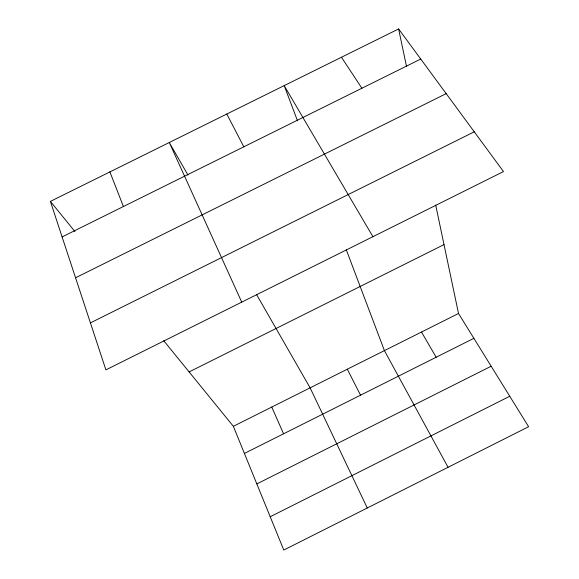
<?xml version="1.0" encoding="UTF-8"?>
<svg xmlns="http://www.w3.org/2000/svg" width="579" height="579" viewBox="0 0 579 579"><rect width="100%" height="100%" fill="white"/><g stroke="black" fill="none" stroke-linecap="round" stroke-linejoin="round"><path stroke-width="0.87" d="M163.719 340.698L233.351 426.303L458.517 313.492L435.683 205.038M244.41 453.437L473.89 338.324M256.837 483.928L491.166 366.232M270.212 516.75L509.752 396.26M189.123 371.928L444.013 244.584M75.567 277.782L446.185 93.639M90.425 322.879L474.252 131.809M50.395 201.391L398.613 28.95L503.491 171.565L105.906 369.88L50.395 201.391L74.93 231.549M62.105 236.927L420.745 59.051M341.458 57.249L361.897 88.24M458.517 313.492L528.605 426.723L283.782 550.05L233.351 426.303M372.927 236.688L284.188 85.612L297.483 120.75M421.498 332.042L436.161 357.25M187.972 175.061L169.285 142.514L241.74 302.129M256.526 294.487L310.12 387.843L367.267 507.993M448.059 467.296L384.42 350.613L346.264 249.723M226.802 114.034L243.81 146.805M347.299 369.214L360.543 395.182M271.761 407.059L283.558 433.794M109.909 171.92L123.407 206.522M398.613 28.95L406.523 66.534"/></g></svg>
